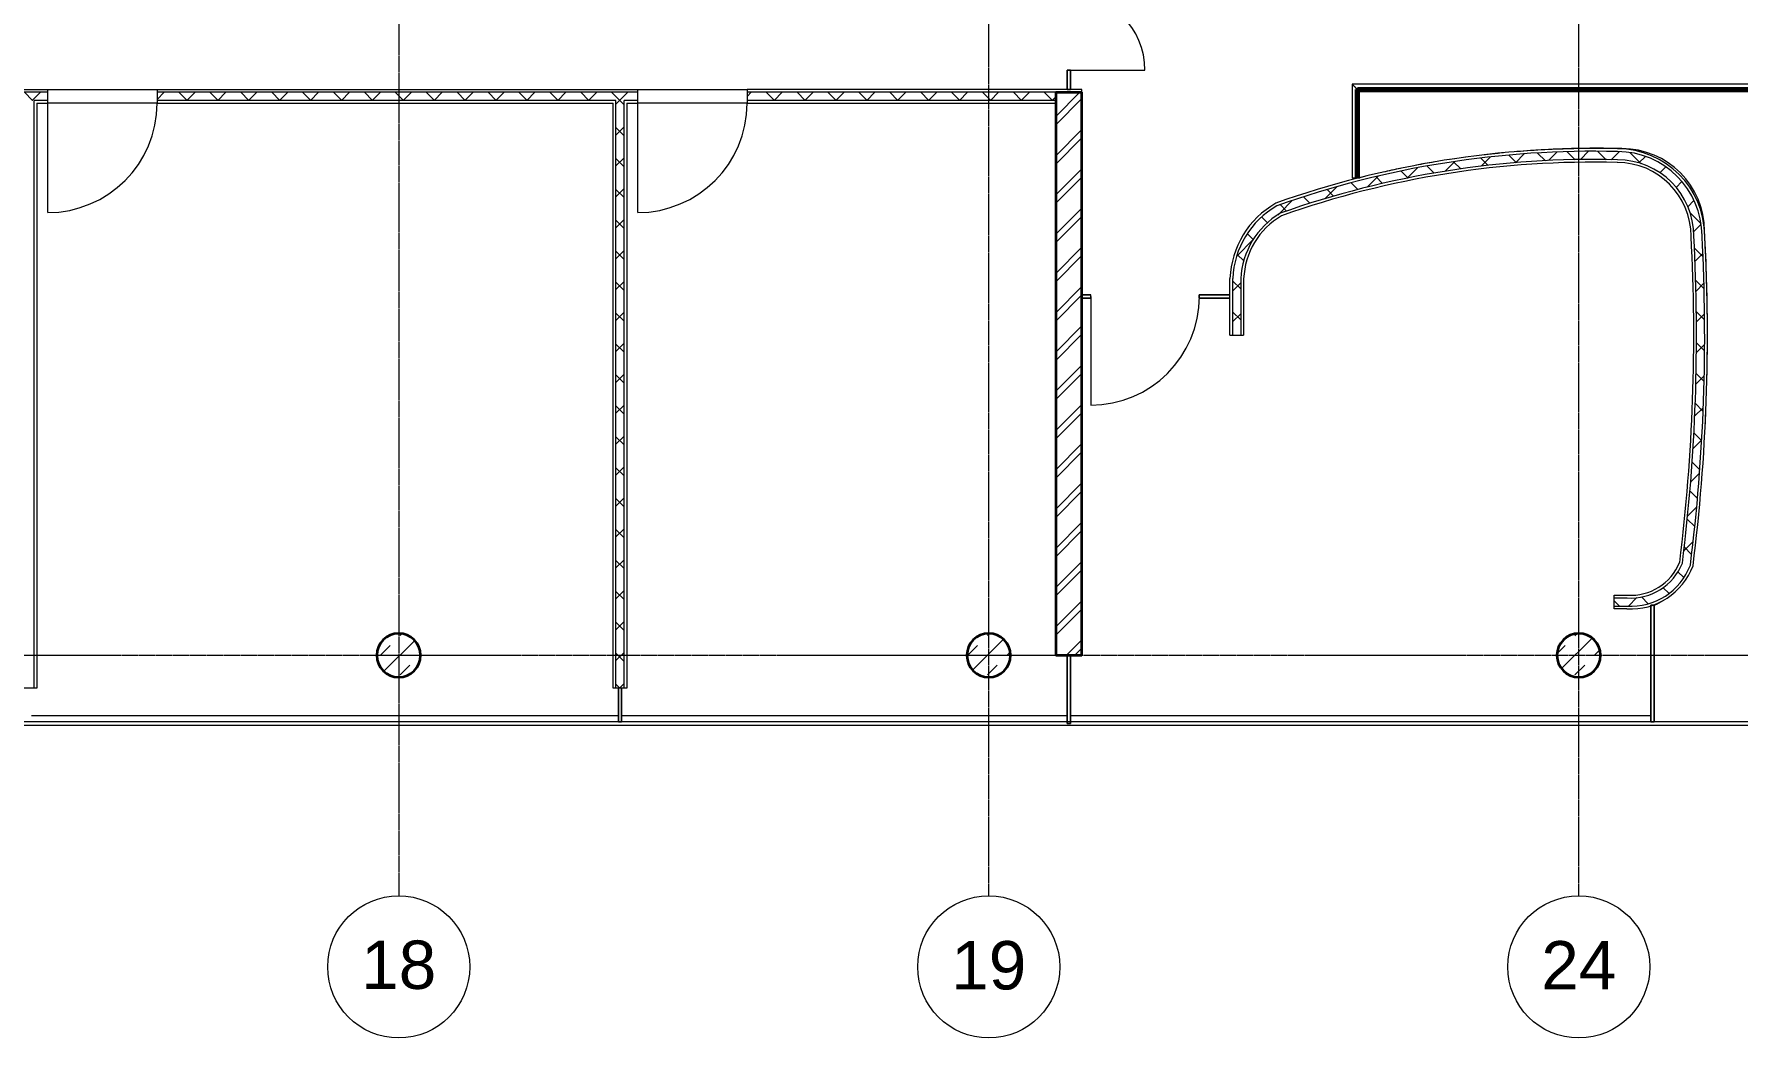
# Model space of a CAD drawing. Header units: millimetres. Extents: x -309577 to 26510, y -302335 to 26695.
# Drawn here: x -202076 to -186483, y -297783 to -288600 of the extents above; entities that cross this region are included whole.
import ezdxf

# ---------------------------------------------------------------- set-up
doc = ezdxf.new("R2010")
doc.units = ezdxf.units.MM
doc.linetypes.add('Rasterlinie', pattern=[22.225, 12.7, -3.175, 3.175, -3.175])
doc.linetypes.add('Über Schnittebene 1', pattern=[1, 0, -1])
for name, color, linetype, lineweight in [('A-AREA-LINE', 4, 'Continuous', 70), ('A-DOOR', 1, 'Continuous', 9), ('A-FLOR-HRAL', 1, 'Continuous', 9), ('A-FLOR-OTLN', 6, 'Continuous', 9), ('A-GLAZ', 6, 'Continuous', 9), ('A-WALL', 2, 'Continuous', 9), ('A-WALL-PATT', 2, 'Continuous', 35), ('S-COLS', 6, 'Continuous', 9), ('S-GRID', 1, 'Continuous', 9)]:
    doc.layers.add(name, color=color, linetype=linetype, lineweight=lineweight)
pattern_1 = [(45, (0, 0), (-141.42136, 141.42136), []), (135, (0, 0), (-141.42136, -141.42136), [])]

# ---------------------------------------------------------------- blocks, each defined once
blk = doc.blocks.new('Systemelement - Verglasung-313590-Ebene 2')
at = {"layer": 'A-GLAZ'}
for p, q in [((-88.75, 15), (88.75, 15)), ((-88.75, 15), (-88.75, -15)), ((88.75, 15), (88.75, -15)), ((88.75, -15), (-88.75, -15))]:
    blk.add_line(p, q, dxfattribs=at)
blk = doc.blocks.new('Systemelement - Verglasung-313591-Ebene 2')
at = {"layer": 'A-GLAZ'}
for p, q in [((-312.5, 15), (312.5, 15)), ((-312.5, 15), (-312.5, -15)), ((312.5, 15), (312.5, -15)), ((312.5, -15), (-312.5, -15))]:
    blk.add_line(p, q, dxfattribs=at)
blk = doc.blocks.new('STB Stütze - rund - STB d_40-332860-Ebene 2')
at = {"layer": 'S-COLS'}
for start, end in [(0, 180), (180, 0)]:
    blk.add_arc((0, 0), 200, start, end, dxfattribs=at)
blk = doc.blocks.new('Systemelement - Verglasung-313630-Ebene 2')
at = {"layer": 'A-GLAZ'}
for p, q in [((-155, 15), (155, 15)), ((-155, 15), (-155, -15)), ((155, 15), (155, -15)), ((155, -15), (-155, -15))]:
    blk.add_line(p, q, dxfattribs=at)
blk = doc.blocks.new('Drehflügel 1-flg - Variabel1 - Drehflügel 1-flg - Variabel-349504-Ebene 2')
at = {"layer": 'A-DOOR'}
blk.add_line((500, 1077), (500, 77), dxfattribs=at)
blk.add_arc((500, 77), 1000, 90, 180, dxfattribs=at)
blk = doc.blocks.new('Systemelement - Verglasung-313647-Ebene 2')
at = {"layer": 'A-GLAZ'}
for p, q in [((-534, 15), (534, 15)), ((-534, 15), (-534, -15)), ((534, 15), (534, -15)), ((534, -15), (-534, -15))]:
    blk.add_line(p, q, dxfattribs=at)
blk = doc.blocks.new('Systemelement - Verglasung-313648-Ebene 2')
at = {"layer": 'A-GLAZ'}
for p, q in [((-140, 15), (140, 15)), ((-140, 15), (-140, -15)), ((140, 15), (140, -15)), ((140, -15), (-140, -15))]:
    blk.add_line(p, q, dxfattribs=at)
blk = doc.blocks.new('Systemelement - Verglasung-313649-Ebene 2')
at = {"layer": 'A-GLAZ'}
for p, q in [((-40, 15), (40, 15)), ((-40, 15), (-40, -15)), ((40, 15), (40, -15)), ((40, -15), (-40, -15))]:
    blk.add_line(p, q, dxfattribs=at)
blk = doc.blocks.new('Geländer - Geländer-380602-Ebene 2')
at = {"layer": 'A-FLOR-HRAL'}
for p, q in [((-190014, -289058), (-190014, -289919)), ((-181914, -289058), (-190014, -289058)), ((-189974, -289919), (-189974, -289098)), ((-189974, -289098), (-181954, -289098)), ((-181954, -289098), (-181954, -294833)), ((-181914, -294833), (-181914, -289058)), ((-189974, -289919), (-190014, -289919)), ((-181914, -294833), (-181954, -294833))]:
    blk.add_line(p, q, dxfattribs=at)
for points in [[(-189974, -289098), (-189974, -289098), (-189974, -289098), (-189975, -289097), (-189976, -289095), (-189978, -289094), (-189979, -289093), (-189980, -289092), (-189982, -289090), (-189983, -289088), (-189985, -289087), (-189986, -289086), (-189987, -289084), (-189989, -289083), (-189990, -289082), (-189991, -289081), (-189992, -289079), (-189994, -289078), (-189995, -289077), (-189996, -289075), (-189998, -289074), (-189999, -289073), (-190000, -289072), (-190001, -289070), (-190003, -289069), (-190004, -289068), (-190005, -289067), (-190006, -289065), (-190008, -289064), (-190009, -289063), (-190010, -289062), (-190011, -289061), (-190012, -289059), (-190013, -289058), (-190014, -289058), (-190014, -289058)], [(-181954, -289098), (-181954, -289098), (-181953, -289098), (-181952, -289097), (-181951, -289095), (-181950, -289094), (-181949, -289093), (-181948, -289092), (-181946, -289090), (-181944, -289088), (-181943, -289087), (-181941, -289086), (-181940, -289084), (-181939, -289083), (-181938, -289082), (-181936, -289081), (-181935, -289079), (-181934, -289078), (-181932, -289077), (-181931, -289075), (-181930, -289074), (-181929, -289073), (-181927, -289072), (-181926, -289070), (-181925, -289069), (-181924, -289068), (-181923, -289067), (-181921, -289065), (-181920, -289064), (-181919, -289063), (-181918, -289062), (-181916, -289061), (-181915, -289059), (-181914, -289058), (-181914, -289058), (-181914, -289058)]]:
    blk.add_open_spline(points, degree=3, knots=[0, 0, 0, 0, 0.083333, 0.125, 0.166667, 0.208333, 0.229167, 0.25, 0.291667, 0.333333, 0.354167, 0.375, 0.395833, 0.416667, 0.4375, 0.458333, 0.479167, 0.5, 0.520833, 0.541667, 0.5625, 0.583333, 0.604167, 0.625, 0.645833, 0.666667, 0.6875, 0.708333, 0.75, 0.770833, 0.791667, 0.833333, 0.875, 0.916667, 1, 1, 1, 1], dxfattribs=at)
blk = doc.blocks.new('Systemelement - Verglasung-V97-Ebene 2')
at = {"layer": 'A-GLAZ'}
for p, q in [((88.75, 15), (-88.75, 15)), ((-88.75, 15), (-88.75, -15)), ((88.75, -15), (88.75, 15)), ((-88.75, -15), (88.75, -15))]:
    blk.add_line(p, q, dxfattribs=at)
blk = doc.blocks.new('Systemelement - Verglasung-V98-Ebene 2')
at = {"layer": 'A-GLAZ'}
for p, q in [((312.5, 15), (-312.5, 15)), ((-312.5, 15), (-312.5, -15)), ((312.5, -15), (312.5, 15)), ((-312.5, -15), (312.5, -15))]:
    blk.add_line(p, q, dxfattribs=at)
blk = doc.blocks.new('STB Stütze - rund - STB d_40-V139-Ebene 2')
at = {"layer": 'S-COLS'}
h = blk.add_hatch(dxfattribs=at)
h.set_pattern_fill('FP_127', color=256, style=0, pattern_type=2)
h.set_pattern_definition([(225, (-198738.7, -294282.99), (179.60512, -179.60512), []), (225, (-198918.32, -294282.99), (179.60512, -179.60512), [127, -127])])
h.paths.add_polyline_path([(24, 199), (-24, 199), (-71, 187), (-114, 165), (-150, 133), (-177, 93), (-194, 48), (-200, 0), (-194, -48), (-177, -93), (-150, -133), (-114, -165), (-71, -187), (-24, -199), (24, -199), (71, -187), (114, -165), (150, -133), (177, -93), (194, -48), (200, 0), (194, 48), (177, 93), (150, 133), (114, 165), (71, 187)], flags=0)
at = {"layer": 'S-COLS', "lineweight": 35}
for start, end in [(0, 180), (180, 0)]:
    blk.add_arc((0, 0), 200, start, end, dxfattribs=at)
blk = doc.blocks.new('STB Stütze - rund - STB d_40-V156-Ebene 2')
at = {"layer": 'S-COLS'}
h = blk.add_hatch(dxfattribs=at)
h.set_pattern_fill('FP_145', color=256, style=0, pattern_type=2)
h.set_pattern_definition([(225, (-193338.7, -294282.99), (179.60512, -179.60512), []), (225, (-193518.32, -294282.99), (179.60512, -179.60512), [127, -127])])
h.paths.add_polyline_path([(24, 199), (-24, 199), (-71, 187), (-114, 165), (-150, 133), (-177, 93), (-194, 48), (-200, 0), (-194, -48), (-177, -93), (-150, -133), (-114, -165), (-71, -187), (-24, -199), (24, -199), (71, -187), (114, -165), (150, -133), (177, -93), (194, -48), (200, 0), (194, 48), (177, 93), (150, 133), (114, 165), (71, 187)], flags=0)
at = {"layer": 'S-COLS', "lineweight": 35}
for start, end in [(0, 180), (180, 0)]:
    blk.add_arc((0, 0), 200, start, end, dxfattribs=at)
blk = doc.blocks.new('Systemelement - Verglasung-V159-Ebene 2')
at = {"layer": 'A-GLAZ'}
for p, q in [((155, 15), (-155, 15)), ((-155, 15), (-155, -15)), ((155, -15), (155, 15)), ((-155, -15), (155, -15))]:
    blk.add_line(p, q, dxfattribs=at)
blk = doc.blocks.new('Drehflügel 1-flg - Variabel1 - Drehflügel 1-flg - Variabel-V134-Ebene 2')
at = {"layer": 'A-DOOR'}
blk.add_line((500, 1077), (500, 77), dxfattribs=at)
at = {"layer": 'A-DOOR', "linetype": 'Über Schnittebene 1'}
for p, q in [((-500, 77), (500, 77)), ((500, -48), (-500, -48))]:
    blk.add_line(p, q, dxfattribs=at)
at = {"layer": 'A-DOOR'}
blk.add_arc((500, 77), 1000, 90, 180, dxfattribs=at)
blk = doc.blocks.new('Türelement 2-flg - Drehflügel - Glas - Standard-313643-Ebene 2')
at = {"layer": 'A-DOOR'}
for p, q in [((-696, 0), (-696, -696)), ((696, 0), (696, -696))]:
    blk.add_line(p, q, dxfattribs=at)
for centre, start, end in [((-696, 0), 270, 360), ((696, 0), 180, 270)]:
    blk.add_arc(centre, 696, start, end, dxfattribs=at)
blk = doc.blocks.new('Systemelement - Verglasung-V176-Ebene 2')
at = {"layer": 'A-GLAZ'}
for p, q in [((534, 15), (-534, 15)), ((-534, 15), (-534, -15)), ((534, -15), (534, 15)), ((-534, -15), (534, -15))]:
    blk.add_line(p, q, dxfattribs=at)
blk = doc.blocks.new('Systemelement - Verglasung-V177-Ebene 2')
at = {"layer": 'A-GLAZ'}
for p, q in [((140, 15), (-140, 15)), ((-140, 15), (-140, -15)), ((140, -15), (140, 15)), ((-140, -15), (140, -15))]:
    blk.add_line(p, q, dxfattribs=at)
blk = doc.blocks.new('STB Stütze - rund - STB d_40-V178-Ebene 2')
at = {"layer": 'S-COLS'}
h = blk.add_hatch(dxfattribs=at)
h.set_pattern_fill('FP_148', color=256, style=0, pattern_type=2)
h.set_pattern_definition([(225, (-187938.7, -294282.99), (179.60512, -179.60512), []), (225, (-188118.32, -294282.99), (179.60512, -179.60512), [127, -127])])
h.paths.add_polyline_path([(24, 199), (-24, 199), (-71, 187), (-114, 165), (-150, 133), (-177, 93), (-194, 48), (-200, 0), (-194, -48), (-177, -93), (-150, -133), (-114, -165), (-71, -187), (-24, -199), (24, -199), (71, -187), (114, -165), (150, -133), (177, -93), (194, -48), (200, 0), (194, 48), (177, 93), (150, 133), (114, 165), (71, 187)], flags=0)
at = {"layer": 'S-COLS', "lineweight": 35}
for start, end in [(0, 180), (180, 0)]:
    blk.add_arc((0, 0), 200, start, end, dxfattribs=at)
blk = doc.blocks.new('Systemelement - Verglasung-V180-Ebene 2')
at = {"layer": 'A-GLAZ'}
for p, q in [((40, 15), (-40, 15)), ((-40, 15), (-40, -15)), ((40, -15), (40, 15)), ((-40, -15), (40, -15))]:
    blk.add_line(p, q, dxfattribs=at)
blk = doc.blocks.new('Türelement 1-flg - Drehflügel - Glas - Standard-313650-Ebene 2')
at = {"layer": 'A-DOOR'}
blk.add_line((-497, 0), (-497, -995), dxfattribs=at)
blk.add_arc((-497, 0), 995, 270, 0, dxfattribs=at)
blk = doc.blocks.new('Geländer - Geländer-380632-Ebene 2')
at = {"layer": 'A-FLOR-HRAL'}
for p, q in [((-190014, -289058), (-190014, -289919)), ((-181914, -289058), (-190014, -289058)), ((-189974, -289919), (-189974, -289098)), ((-189974, -289098), (-181954, -289098)), ((-181954, -289098), (-181954, -294833)), ((-181914, -294833), (-181914, -289058)), ((-189974, -289919), (-190014, -289919)), ((-181914, -294833), (-181954, -294833))]:
    blk.add_line(p, q, dxfattribs=at)
for points in [[(-189974, -289098), (-189974, -289098), (-189974, -289098), (-189975, -289097), (-189976, -289095), (-189978, -289094), (-189979, -289093), (-189980, -289092), (-189982, -289090), (-189983, -289088), (-189985, -289087), (-189986, -289086), (-189987, -289084), (-189989, -289083), (-189990, -289082), (-189991, -289081), (-189992, -289079), (-189994, -289078), (-189995, -289077), (-189996, -289075), (-189998, -289074), (-189999, -289073), (-190000, -289072), (-190001, -289070), (-190003, -289069), (-190004, -289068), (-190005, -289067), (-190006, -289065), (-190008, -289064), (-190009, -289063), (-190010, -289062), (-190011, -289061), (-190012, -289059), (-190013, -289058), (-190014, -289058), (-190014, -289058)], [(-181954, -289098), (-181954, -289098), (-181953, -289098), (-181952, -289097), (-181951, -289095), (-181950, -289094), (-181949, -289093), (-181948, -289092), (-181946, -289090), (-181944, -289088), (-181943, -289087), (-181941, -289086), (-181940, -289084), (-181939, -289083), (-181938, -289082), (-181936, -289081), (-181935, -289079), (-181934, -289078), (-181932, -289077), (-181931, -289075), (-181930, -289074), (-181929, -289073), (-181927, -289072), (-181926, -289070), (-181925, -289069), (-181924, -289068), (-181923, -289067), (-181921, -289065), (-181920, -289064), (-181919, -289063), (-181918, -289062), (-181916, -289061), (-181915, -289059), (-181914, -289058), (-181914, -289058), (-181914, -289058)]]:
    blk.add_open_spline(points, degree=3, knots=[0, 0, 0, 0, 0.083333, 0.125, 0.166667, 0.208333, 0.229167, 0.25, 0.291667, 0.333333, 0.354167, 0.375, 0.395833, 0.416667, 0.4375, 0.458333, 0.479167, 0.5, 0.520833, 0.541667, 0.5625, 0.583333, 0.604167, 0.625, 0.645833, 0.666667, 0.6875, 0.708333, 0.75, 0.770833, 0.791667, 0.833333, 0.875, 0.916667, 1, 1, 1, 1], dxfattribs=at)
blk = doc.blocks.new('Systemelement - Verglasung-392771-Ebene 2')
at = {"layer": 'A-GLAZ'}
for p, q in [((45862, 15), (-45862, 15)), ((-45862, -15), (45862, -15))]:
    blk.add_line(p, q, dxfattribs=at)
blk = doc.blocks.new('Raster - Rasterbeschriftung-194804-Ebene 2')
at = {"layer": 'S-GRID'}
blk.add_circle((0, 0), 6.5, dxfattribs=at)

msp = doc.modelspace()

# ---------------------------------------------------------------- hatches: boundary and pattern name
at = {"layer": 'A-WALL-PATT', "lineweight": 9}
h = msp.add_hatch(dxfattribs=at)
h.set_pattern_fill('FP_59', color=256, style=0, pattern_type=2)
h.set_pattern_definition(pattern_1)
h.paths.add_polyline_path([(-193937, -289208), (-192726, -289208), (-192726, -289133), (-195551, -289133), (-195551, -289208)], flags=0)
h.paths.add_polyline_path([(-233002, -289208), (-228926, -289208), (-228926, -289133), (-233101, -289133), (-233101, -289208)], flags=0)
h.paths.add_polyline_path([(-196551, -289208), (-196551, -289133), (-200951, -289133), (-200951, -289208), (-196676, -289208)], flags=0)
h.paths.add_polyline_path([(-226601, -289208), (-222201, -289208), (-222201, -289133), (-226601, -289133)], flags=0)
h.paths.add_polyline_path([(-227926, -289208), (-227601, -289208), (-227601, -289133), (-227926, -289133)], flags=0)
h.paths.add_polyline_path([(-201951, -289208), (-201951, -289133), (-206351, -289133), (-206351, -289208), (-202076, -289208)], flags=0)
h.paths.add_polyline_path([(-221201, -289208), (-216801, -289208), (-216801, -289133), (-221201, -289133)], flags=0)
h.paths.add_polyline_path([(-207351, -289208), (-207351, -289133), (-210276, -289133), (-210276, -289208), (-207476, -289208)], flags=0)
h.paths.add_polyline_path([(-211276, -289208), (-211276, -289133), (-215801, -289133), (-215801, -289208), (-211300, -289208)], flags=0)
h = msp.add_hatch(dxfattribs=at)
h.set_pattern_fill('FP_59', color=256, style=0, pattern_type=2)
h.set_pattern_definition(pattern_1)
h.paths.add_polyline_path([(-196751, -294583), (-196676, -294583), (-196676, -289208), (-196751, -289208), (-196751, -291234)], flags=0)
h = msp.add_hatch(dxfattribs=at)
h.set_pattern_fill('FP_104', color=256, style=0, pattern_type=2)
h.set_pattern_definition([(45, (0, 0), (-179.60512, 179.60512), []), (45, (76.2, 0), (-179.60512, 179.60512), [])])
h.paths.add_polyline_path([(-192491, -294283), (-192486, -294283), (-192486, -289133), (-192726, -289133), (-192726, -294283)], flags=0)
h = msp.add_hatch(dxfattribs=at)
h.set_pattern_fill('FP_59', color=256, style=0, pattern_type=2)
h.set_pattern_definition(pattern_1)
h.paths.add_polyline_path([(-190671, -290239), (-190373, -290139), (-190071, -290051), (-189767, -289974), (-189460, -289908), (-189151, -289853), (-188840, -289809), (-188527, -289777), (-188214, -289757), (-187900, -289747), (-187586, -289750), (-187585, -289675), (-187902, -289672), (-188220, -289682), (-188536, -289703), (-188873, -289738), (-189166, -289779), (-189479, -289835), (-189789, -289902), (-190097, -289980), (-190401, -290070), (-190702, -290170)], flags=0)
h = msp.add_hatch(dxfattribs=at)
h.set_pattern_fill('FP_59', color=256, style=0, pattern_type=2)
h.set_pattern_definition(pattern_1)
h.paths.add_polyline_path([(-186886, -290449), (-186811, -290447), (-186817, -290354), (-186834, -290262), (-186862, -290173), (-186901, -290088), (-186949, -290009), (-187007, -289935), (-187073, -289869), (-187146, -289812), (-187226, -289764), (-187311, -289725), (-187400, -289697), (-187492, -289680), (-187585, -289675), (-187586, -289750), (-187495, -289756), (-187405, -289774), (-187318, -289803), (-187236, -289844), (-187160, -289894), (-187091, -289955), (-187031, -290023), (-186980, -290100), (-186940, -290182), (-186910, -290268), (-186892, -290358)], flags=0)
h = msp.add_hatch(dxfattribs=at)
h.set_pattern_fill('FP_59', color=256, style=0, pattern_type=2)
h.set_pattern_definition(pattern_1)
h.paths.add_polyline_path([(-191032, -290837), (-191022, -290747), (-191001, -290658), (-190969, -290573), (-190927, -290492), (-190876, -290417), (-190815, -290349), (-190746, -290290), (-190671, -290239), (-190702, -290170), (-190778, -290220), (-190848, -290277), (-190910, -290342), (-190966, -290413), (-191012, -290490), (-191050, -290572), (-191079, -290658), (-191098, -290746), (-191107, -290836), (-191044, -290837)], flags=0)
h = msp.add_hatch(dxfattribs=at)
h.set_pattern_fill('FP_59', color=256, style=0, pattern_type=2)
h.set_pattern_definition(pattern_1)
h.paths.add_polyline_path([(-186918, -293459), (-186870, -293030), (-186833, -292601), (-186807, -292171), (-186791, -291740), (-186787, -291309), (-186794, -290878), (-186811, -290447), (-186886, -290449), (-186869, -290877), (-186862, -291305), (-186866, -291733), (-186881, -292161), (-186907, -292588), (-186944, -293015), (-186991, -293440)], flags=0)
h = msp.add_hatch(dxfattribs=at)
h.set_pattern_fill('FP_59', color=256, style=0, pattern_type=2)
h.set_pattern_definition(pattern_1)
h.paths.add_polyline_path([(-191107, -291353), (-191032, -291353), (-191032, -290837), (-191107, -290836), (-191107, -291234)], flags=0)
h = msp.add_hatch(dxfattribs=at)
h.set_pattern_fill('FP_59', color=256, style=0, pattern_type=2)
h.set_pattern_definition(pattern_1)
h.paths.add_polyline_path([(-187497, -293833), (-187415, -293832), (-187334, -293820), (-187256, -293796), (-187181, -293762), (-187112, -293718), (-187050, -293664), (-186997, -293602), (-186952, -293533), (-186918, -293459), (-186991, -293440), (-187026, -293511), (-187072, -293576), (-187128, -293633), (-187191, -293681), (-187262, -293718), (-187337, -293744), (-187416, -293757), (-187495, -293758)], flags=0)
h = msp.add_hatch(dxfattribs=at)
h.set_pattern_fill('FP_59', color=256, style=0, pattern_type=2)
h.set_pattern_definition(pattern_1)
h.paths.add_polyline_path([(-187497, -293833), (-187495, -293758), (-187614, -293758), (-187614, -293833)], flags=0)

# ---------------------------------------------------------------- linework, layer by layer
at = {"layer": 'A-AREA-LINE'}
for p, q in [((-189964, -289921), (-189964, -289108)), ((-189964, -289108), (-181964, -289108))]:
    msp.add_line(p, q, dxfattribs=at)
at = {"layer": 'A-FLOR-OTLN'}
for p, q in [((-189964, -289919), (-189964, -289108)), ((-189964, -289108), (-181954, -289108)), ((-187249, -293826), (-187249, -293823)), ((-202099, -294833), (-196729, -294833)), ((-196699, -294833), (-192621, -294833)), ((-192591, -294833), (-187279, -294833))]:
    msp.add_line(p, q, dxfattribs=at)
for centre, radius, start, end in [((-187805, -298342), 8695, 97.585, 98.6784), ((-187805, -298342), 8695, 97.585, 98.6784), ((-187805, -298342), 8695, 96.265, 96.6136), ((-187805, -298342), 8695, 96.265, 96.6136), ((-187762, -298736), 9091, 95.4763, 96.265), ((-187762, -298736), 9091, 95.4763, 96.265), ((-187762, -298736), 9091, 93.083, 94.6878), ((-187762, -298736), 9091, 93.083, 94.6878), ((-187762, -298736), 9091, 88.6272, 92.8575), ((-187762, -298736), 9091, 88.6272, 92.8575), ((-187544, -290404), 756, 360, 90), ((-187544, -290404), 756, 360, 90), ((-187805, -298342), 8695, 101.7201, 102.8084), ((-187805, -298342), 8695, 101.7201, 102.8084), ((-187805, -298342), 8695, 99.6529, 100.7433), ((-187805, -298342), 8695, 99.6529, 100.7433), ((-187805, -298342), 8695, 103.7867, 104.3754), ((-187805, -298342), 8695, 103.7867, 104.3754), ((-203969, -291343), 17207, 0.1222, 3.1281), ((-203969, -291343), 17207, 0.1222, 3.1281), ((-203969, -291343), 17207, 358.7043, 359.7952), ((-203969, -291343), 17207, 358.7043, 359.7952), ((-203969, -291343), 17207, 357.2745, 357.7595), ((-203969, -291343), 17207, 357.2745, 357.7595), ((-187490, -293228), 643, 292.0927, 300.9317), ((-187490, -293228), 643, 292.0927, 300.9317)]:
    msp.add_arc(centre, radius, start, end, dxfattribs=at)
at = {"layer": 'A-WALL'}
for p, q in [((-211276, -289108), (-195551, -289108)), ((-201951, -289133), (-206351, -289133)), ((-201951, -289208), (-202076, -289208)), ((-202076, -294583), (-202076, -289208)), ((-202051, -289233), (-202051, -294583)), ((-200951, -289233), (-201951, -289233)), ((-196551, -289133), (-200951, -289133)), ((-196751, -289208), (-200951, -289208)), ((-196776, -294583), (-196776, -289233)), ((-196751, -294583), (-196751, -289208)), ((-196551, -289208), (-196676, -289208)), ((-196676, -294583), (-196676, -289208)), ((-196651, -289233), (-196651, -294583)), ((-195551, -289233), (-196551, -289233)), ((-192726, -289133), (-195551, -289133)), ((-192726, -289208), (-195551, -289208)), ((-191132, -291353), (-191132, -290835)), ((-191107, -290836), (-191107, -291353)), ((-191032, -290837), (-191032, -291353)), ((-191007, -290838), (-191007, -291353)), ((-191132, -291353), (-191007, -291353)), ((-187614, -293733), (-187494, -293733)), ((-187614, -293858), (-187614, -293733)), ((-187614, -293758), (-187495, -293758)), ((-187614, -293833), (-187497, -293833)), ((-187498, -293858), (-187614, -293858)), ((-202051, -294583), (-202176, -294583)), ((-196651, -294583), (-196776, -294583))]:
    msp.add_line(p, q, dxfattribs=at)
at = {"layer": 'A-WALL', "color": 7}
for p, q in [((-202051, -289233), (-201951, -289233)), ((-201951, -289233), (-201951, -289108)), ((-200951, -289108), (-200951, -289233)), ((-200951, -289233), (-196776, -289233)), ((-196651, -289233), (-196551, -289233)), ((-196551, -289233), (-196551, -289108)), ((-192486, -289108), (-195551, -289108)), ((-195551, -289108), (-195551, -289233)), ((-195551, -289233), (-192726, -289233)), ((-192486, -289133), (-192486, -289108))]:
    msp.add_line(p, q, dxfattribs=at)
at = {"layer": 'A-WALL', "color": 10, "lineweight": 35}
for p, q in [((-192726, -289133), (-192726, -294283)), ((-192726, -289133), (-192486, -289133)), ((-192486, -294283), (-192486, -289133)), ((-192726, -294283), (-192486, -294283))]:
    msp.add_line(p, q, dxfattribs=at)
at = {"layer": 'A-WALL'}
for centre, radius, start, end in [((-187805, -298342), 8695, 88.5487, 109.5386), ((-187805, -298342), 8670, 88.5467, 109.5234), ((-187586, -290450), 800, 0.2482, 89.8814), ((-187586, -290450), 775, 0.2049, 89.9021), ((-187805, -298342), 8595, 88.5406, 109.4771), ((-187805, -298342), 8570, 88.5386, 109.4614), ((-187586, -290450), 700, 0.0567, 89.9729), ((-187586, -290450), 675, 360, 90), ((-190301, -290870), 831, 119.7138, 177.6189), ((-190301, -290870), 806, 119.866, 177.5835), ((-190301, -290870), 731, 120.3855, 177.4627), ((-190301, -290870), 706, 120.5833, 177.4167), ((-203837, -291353), 16950, 352.9471, 3.0529), ((-203837, -291353), 16975, 352.9365, 3.0508), ((-203837, -291353), 17050, 352.9049, 3.0443), ((-203837, -291353), 17075, 352.8944, 3.0422), ((-187463, -293251), 608, 266.6392, 339.4249), ((-187463, -293251), 583, 266.5713, 339.1512), ((-187463, -293251), 508, 266.3275, 338.1672), ((-187463, -293251), 483, 266.2294, 337.7706)]:
    msp.add_arc(centre, radius, start, end, dxfattribs=at)
at = {"layer": 'A-WALL', "color": 7}
for centre, radius, start, end in [((-187805, -298342), 8695, 88.5487, 109.5386), ((-187586, -290450), 800, 0.2482, 89.8814), ((-187805, -298342), 8570, 88.5386, 109.4614), ((-187586, -290450), 675, 360, 90), ((-190301, -290870), 831, 119.7138, 177.6189), ((-190301, -290870), 706, 120.5833, 177.4167), ((-203837, -291353), 16950, 352.9471, 3.0529), ((-203837, -291353), 17075, 352.8944, 3.0422), ((-187463, -293251), 608, 266.6392, 339.4249), ((-187463, -293251), 483, 266.2294, 337.7706)]:
    msp.add_arc(centre, radius, start, end, dxfattribs=at)
at = {"layer": 'S-GRID', "linetype": 'Rasterlinie'}
for p, q in [((-198739, -235883), (-198739, -296483)), ((-193339, -296483), (-193339, -278649)), ((-187939, -296483), (-187939, -278649)), ((-297439, -294283), (-175468, -294283))]:
    msp.add_line(p, q, dxfattribs=at)

# ---------------------------------------------------------------- block references
at = {"layer": 'A-DOOR'}
for name, p, rotation in [('Türelement 2-flg - Drehflügel - Glas - Standard-313643-Ebene 2', (-192606, -288234), 90), ('Drehflügel 1-flg - Variabel1 - Drehflügel 1-flg - Variabel-V134-Ebene 2', (-201451, -289156), 180), ('Drehflügel 1-flg - Variabel1 - Drehflügel 1-flg - Variabel-349504-Ebene 2', (-201451, -289156), 180), ('Drehflügel 1-flg - Variabel1 - Drehflügel 1-flg - Variabel-V134-Ebene 2', (-196051, -289156), 180), ('Drehflügel 1-flg - Variabel1 - Drehflügel 1-flg - Variabel-349504-Ebene 2', (-196051, -289156), 180)]:
    msp.add_blockref(name, p, dxfattribs=dict(at, rotation=rotation))
msp.add_blockref('Türelement 1-flg - Drehflügel - Glas - Standard-313650-Ebene 2', (-191909, -291000), dxfattribs=at)
at = {"layer": 'A-FLOR-HRAL'}
for name in ['Geländer - Geländer-380602-Ebene 2', 'Geländer - Geländer-380632-Ebene 2']:
    msp.add_blockref(name, (0, 0), dxfattribs=at)
at = {"layer": 'A-GLAZ'}
for name, p, rotation in [('Systemelement - Verglasung-313590-Ebene 2', (-192606, -289019), 90), ('Systemelement - Verglasung-V97-Ebene 2', (-192606, -289019), 90), ('Systemelement - Verglasung-313649-Ebene 2', (-192446, -291000), 180), ('Systemelement - Verglasung-V180-Ebene 2', (-192446, -291000), 180), ('Systemelement - Verglasung-313648-Ebene 2', (-191272, -291000), 180), ('Systemelement - Verglasung-V177-Ebene 2', (-191272, -291000), 180), ('Systemelement - Verglasung-313647-Ebene 2', (-187264, -294359), 90), ('Systemelement - Verglasung-V176-Ebene 2', (-187264, -294359), 90), ('Systemelement - Verglasung-313591-Ebene 2', (-192606, -294595), 270), ('Systemelement - Verglasung-V98-Ebene 2', (-192606, -294595), 270), ('Systemelement - Verglasung-313630-Ebene 2', (-196714, -294738), 270), ('Systemelement - Verglasung-V159-Ebene 2', (-196714, -294738), 270)]:
    msp.add_blockref(name, p, dxfattribs=dict(at, rotation=rotation))
msp.add_blockref('Systemelement - Verglasung-392771-Ebene 2', (-225776, -294908), dxfattribs=at)
at = {"layer": 'S-COLS', "rotation": 180}
for name, p in [('STB Stütze - rund - STB d_40-332860-Ebene 2', (-198739, -294283)), ('STB Stütze - rund - STB d_40-V139-Ebene 2', (-198739, -294283)), ('STB Stütze - rund - STB d_40-332860-Ebene 2', (-193339, -294283)), ('STB Stütze - rund - STB d_40-V156-Ebene 2', (-193339, -294283)), ('STB Stütze - rund - STB d_40-332860-Ebene 2', (-187939, -294283)), ('STB Stütze - rund - STB d_40-V178-Ebene 2', (-187939, -294283))]:
    msp.add_blockref(name, p, dxfattribs=at)
at = {"layer": 'S-GRID', "xscale": 99.99999999999993, "yscale": 99.99999999999993, "zscale": 99.99999999999993, "rotation": 180}
msp.add_blockref('Raster - Rasterbeschriftung-194804-Ebene 2', (-198739, -297133), dxfattribs=at)
at = {"layer": 'S-GRID', "xscale": 99.99999999999993, "yscale": 99.99999999999993, "zscale": 99.99999999999993}
for p in [(-193339, -297133), (-187939, -297133)]:
    msp.add_blockref('Raster - Rasterbeschriftung-194804-Ebene 2', p, dxfattribs=at)

# ---------------------------------------------------------------- next in the draw order: texts
at = {"layer": 'S-GRID', "char_height": 442.59, "width": 820.72, "attachment_point": 2, "line_spacing_factor": 0.938532, "bg_fill": 3, "box_fill_scale": 1.25, "bg_fill_color": 0, "bg_fill_transparency": 0}
for s, insert in [('\\fArial|b0|i0|c0|p34|;18', (-198739, -296892)), ('\\fArial|b0|i0|c0|p34|;19', (-193339, -296897)), ('\\fArial|b0|i0|c0|p34|;24', (-187939, -296897))]:
    msp.add_mtext(s, dxfattribs=dict(at, insert=insert))

doc.saveas('drawing.dxf')
